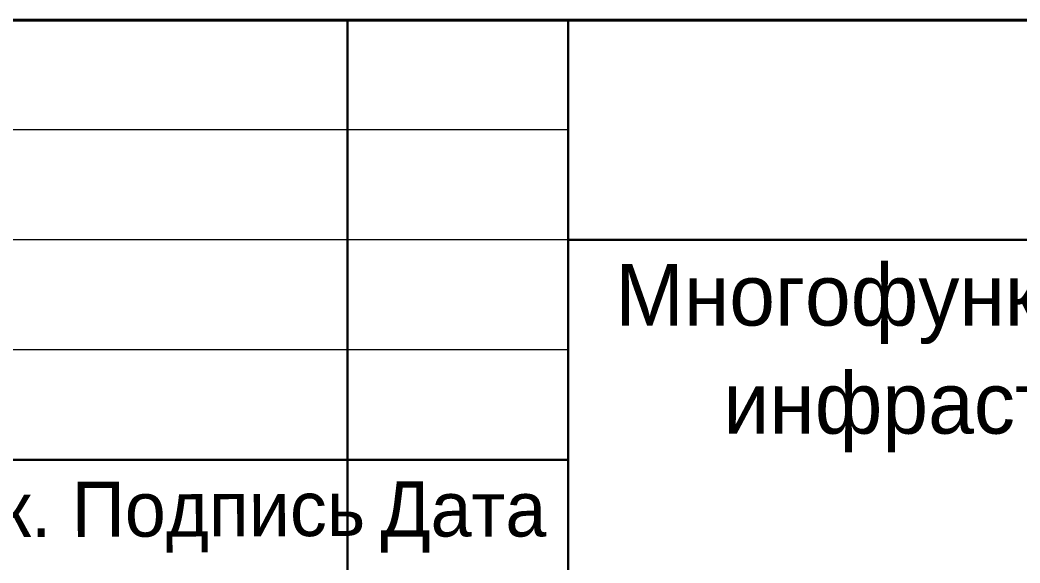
# Model space of a CAD drawing. Header units: millimetres. Extents: x 2294 to 908349, y -83289 to 219220.
# Drawn here: x 787633 to 792326, y 161520 to 164068 of the extents above; entities that cross this region are included whole.
import ezdxf

# ---------------------------------------------------------------- set-up
doc = ezdxf.new("R2010")
doc.units = ezdxf.units.MM
doc.layers.add('PDF _Геометрия', color=7, linetype='Continuous')
doc.layers.add('PDF _Текст', color=7, linetype='Continuous')

msp = doc.modelspace()

# ---------------------------------------------------------------- linework, layer by layer
at = {"layer": 'PDF _Геометрия', "lineweight": 40}
msp.add_lwpolyline([(802599.2, 164067.7), (783491, 164067.7), (783491, 158389)], dxfattribs=at)
at = {"layer": 'PDF _Геометрия', "lineweight": 30}
for points in [[(789169.7, 164067.7), (789169.7, 158389)], [(790205.8, 164067.7), (790205.8, 158389)], [(802599.2, 163036), (790205.8, 163036)], [(790205.8, 162004.3), (783491, 162004.3)]]:
    msp.add_lwpolyline(points, dxfattribs=at)
at = {"layer": 'PDF _Геометрия', "lineweight": 9}
for points in [[(790205.8, 163551.9), (783491, 163551.9)], [(790205.8, 163036), (783491, 163036)], [(790205.8, 162520.2), (783491, 162520.2)]]:
    msp.add_lwpolyline(points, dxfattribs=at)

# ---------------------------------------------------------------- texts
at = {"layer": 'PDF _Текст', "attachment_point": 4, "style": ''}
for s, insert, char_height in [('Многофункциональный комплекс спортивной направленности с соответствующей', (790427.1, 162734.5), 288.572), ('инфраструктурой", по адресу: г. Москва, внутригородское муниципальное', (790934.2, 162227.4), 288.572), ('Дата', (789325.5, 161735.8), 258.78)]:
    msp.add_mtext(s, dxfattribs=dict(at, insert=insert, char_height=char_height))
at = {"layer": 'PDF _Текст', "insert": (783747.5, 161718.4), "char_height": 258.781, "attachment_point": 4, "rotation": 0.1947, "style": ''}
msp.add_mtext('Изм. Кол.уч. Лист № док. Подпись', dxfattribs=at)

doc.saveas('drawing.dxf')
